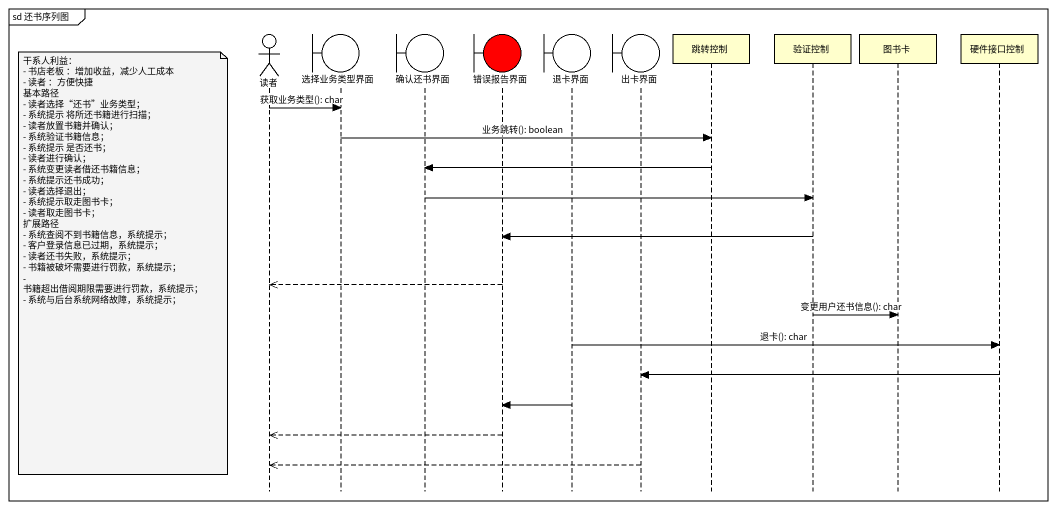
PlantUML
@startuml
mainframe sd 还书序列图
hide footbox
actor 读者
boundary 选择业务类型界面
boundary 确认还书界面
boundary 错误报告界面 #FF0000
boundary 退卡界面
boundary 出卡界面
participant 跳转控制
participant 验证控制
participant 图书卡
participant 硬件接口控制

读者 -> 选择业务类型界面 : 获取业务类型(): char
选择业务类型界面 -> 跳转控制 : 业务跳转(): boolean
跳转控制 -> 确认还书界面
确认还书界面 -> 验证控制
验证控制 -> 错误报告界面
note left of 读者
  干系人利益：
  - 书店老板 ：增加收益，减少人工成本
  - 读者 ：方便快捷
  基本路径
  - 读者选择“还书”业务类型；
  - 系统提示 将所还书籍进行扫描；
  - 读者放置书籍并确认；
  - 系统验证书籍信息；
  - 系统提示 是否还书；
  - 读者进行确认；
  - 系统变更读者借还书籍信息；
  - 系统提示还书成功；
  - 读者选择退出；
  - 系统提示取走图书卡；
  - 读者取走图书卡；
  扩展路径
  - 系统查阅不到书籍信息，系统提示；
  - 客户登录信息已过期，系统提示；
  - 读者还书失败，系统提示；
  - 书籍被破坏需要进行罚款，系统提示；
  - 书籍超出借阅期限需要进行罚款，系统提示；
  - 系统与后台系统网络故障，系统提示；
end note
错误报告界面 -->> 读者
验证控制 -> 图书卡 : 变更用户还书信息(): char
退卡界面 -> 硬件接口控制 : 退卡(): char
硬件接口控制 -> 出卡界面
退卡界面 -> 错误报告界面
错误报告界面 -->> 读者
出卡界面 -->> 读者
@enduml
